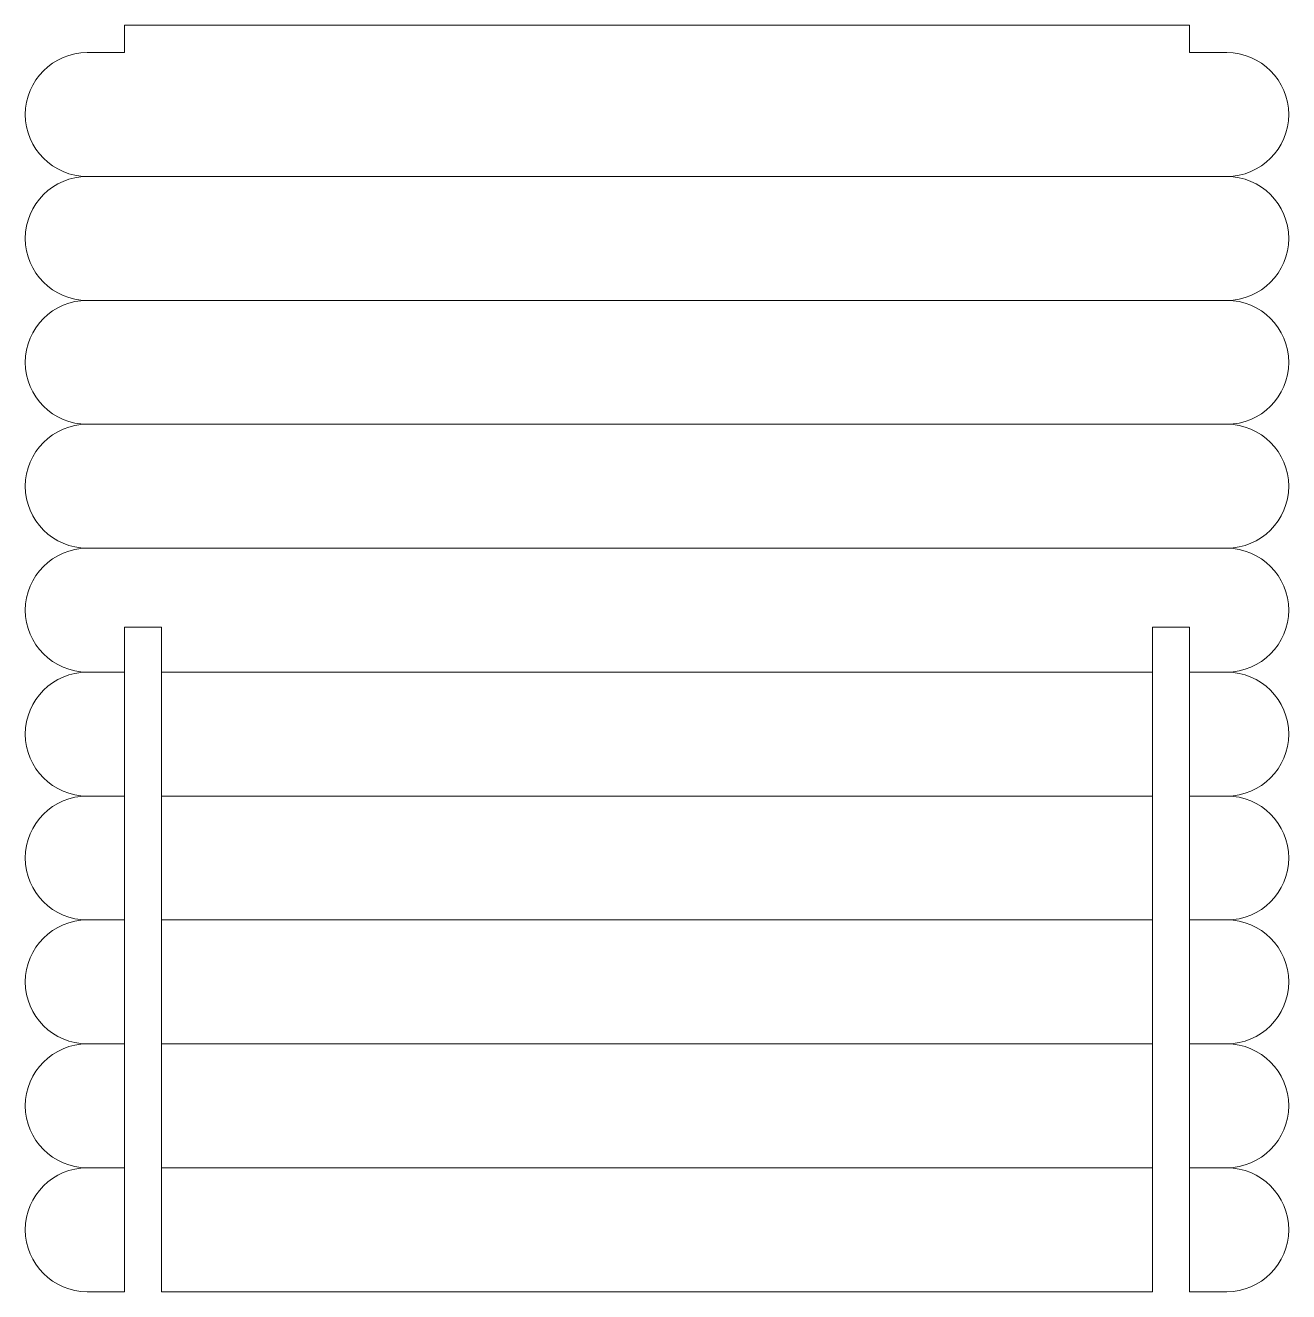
# Model space of a CAD drawing. Header units: millimetres. Extents: x 152 to 711, y -359 to 72.
# Drawn here: x 154 to 256, y -181.4 to -79.2 of the extents above; entities that cross this region are included whole.
import ezdxf

# ---------------------------------------------------------------- set-up
doc = ezdxf.new("R2010")
doc.units = ezdxf.units.MM
doc.header["$MEASUREMENT"] = 0
doc.layers.add('layer 1', color=7, linetype='Continuous')

msp = doc.modelspace()

# ---------------------------------------------------------------- linework, layer by layer
at = {"layer": 'layer 1', "color": 250, "lineweight": 9}
msp.add_open_spline([(245.0142, -181.4156), (245.0142, -181.4156), (242.4325, -181.4156), (242.4325, -181.4156), (242.4325, -181.4156), (242.4325, -181.4156), (167.5994, -181.4156), (167.5994, -181.4156), (167.5994, -181.4156), (167.5994, -181.4156), (165.0177, -181.4156), (165.0177, -181.4156), (165.0177, -181.4156), (165.0177, -181.4156), (165.0176, -127.7757), (165.0176, -127.7757), (165.0176, -127.7757), (165.0176, -127.7757), (162.0172, -127.7753), (162.0172, -127.7753), (162.0172, -127.7753), (162.0172, -127.7753), (162.0173, -181.4156), (162.0173, -181.4156), (162.0173, -181.4156), (162.0173, -181.4156), (159.0173, -181.4156), (159.0173, -181.4156), (159.0173, -181.4156), (156.2636, -181.4156), (154.0173, -179.1695), (154.0173, -176.4156), (154.0173, -176.4156), (154.0173, -173.6617), (156.2634, -171.4156), (159.0173, -171.4156), (159.0173, -171.4156), (156.2635, -171.4156), (154.0173, -169.1695), (154.0173, -166.4156), (154.0173, -166.4156), (154.0173, -163.6617), (156.2634, -161.4156), (159.0173, -161.4156), (159.0173, -161.4156), (156.2635, -161.4156), (154.0173, -159.1695), (154.0173, -156.4156), (154.0173, -156.4156), (154.0173, -153.6617), (156.2634, -151.4156), (159.0173, -151.4156), (159.0173, -151.4156), (156.2635, -151.4156), (154.0173, -149.1695), (154.0173, -146.4156), (154.0173, -146.4156), (154.0173, -143.6617), (156.2634, -141.4156), (159.0173, -141.4156), (159.0173, -141.4156), (156.2635, -141.4156), (154.0173, -139.1695), (154.0173, -136.4156), (154.0173, -136.4156), (154.0173, -133.6617), (156.2634, -131.4156), (159.0173, -131.4156), (159.0173, -131.4156), (156.2635, -131.4156), (154.0173, -129.1695), (154.0173, -126.4156), (154.0173, -126.4156), (154.0173, -123.6617), (156.2634, -121.4156), (159.0173, -121.4156), (159.0173, -121.4156), (156.2635, -121.4156), (154.0173, -119.1695), (154.0173, -116.4156), (154.0173, -116.4156), (154.0173, -113.6617), (156.2634, -111.4156), (159.0173, -111.4156), (159.0173, -111.4156), (156.2635, -111.4156), (154.0173, -109.1695), (154.0173, -106.4156), (154.0173, -106.4156), (154.0173, -103.6617), (156.2634, -101.4156), (159.0173, -101.4156), (159.0173, -101.4156), (156.2635, -101.4156), (154.0173, -99.1695), (154.0173, -96.4156), (154.0173, -96.4156), (154.0173, -93.6617), (156.2634, -91.4156), (159.0173, -91.4156), (159.0173, -91.4156), (156.2635, -91.4156), (154.0173, -89.1695), (154.0173, -86.4156), (154.0173, -86.4156), (154.0173, -83.6617), (156.2634, -81.4156), (159.0173, -81.4156), (159.0173, -81.4156), (159.0173, -81.4156), (162.0147, -81.4156), (162.0147, -81.4156), (162.0147, -81.4156), (162.0147, -81.4156), (162.0146, -79.217), (162.0146, -79.217), (162.0146, -79.217), (162.0146, -79.217), (248.0119, -79.217), (248.0119, -79.217), (248.0119, -79.217), (248.0119, -79.217), (248.0119, -81.4156), (248.0119, -81.4156), (248.0119, -81.4156), (248.0119, -81.4156), (251.0146, -81.4156), (251.0146, -81.4156), (251.0146, -81.4156), (253.7685, -81.4156), (256.0146, -83.6617), (256.0146, -86.4156), (256.0146, -86.4156), (256.0146, -89.1695), (253.7684, -91.4156), (251.0146, -91.4156), (251.0146, -91.4156), (253.7685, -91.4156), (256.0146, -93.6617), (256.0146, -96.4156), (256.0146, -96.4156), (256.0146, -99.1695), (253.7684, -101.4156), (251.0146, -101.4156), (251.0146, -101.4156), (253.7685, -101.4156), (256.0146, -103.6617), (256.0146, -106.4156), (256.0146, -106.4156), (256.0146, -109.1695), (253.7684, -111.4156), (251.0146, -111.4156), (251.0146, -111.4156), (253.7685, -111.4156), (256.0146, -113.6617), (256.0146, -116.4156), (256.0146, -116.4156), (256.0146, -119.1695), (253.7684, -121.4156), (251.0146, -121.4156), (251.0146, -121.4156), (253.7685, -121.4156), (256.0146, -123.6617), (256.0146, -126.4156), (256.0146, -126.4156), (256.0146, -129.1695), (253.7684, -131.4156), (251.0146, -131.4156), (251.0146, -131.4156), (253.7685, -131.4156), (256.0146, -133.6617), (256.0146, -136.4156), (256.0146, -136.4156), (256.0146, -139.1695), (253.7684, -141.4156), (251.0146, -141.4156), (251.0146, -141.4156), (253.7685, -141.4156), (256.0146, -143.6617), (256.0146, -146.4156), (256.0146, -146.4156), (256.0146, -149.1695), (253.7684, -151.4156), (251.0146, -151.4156), (251.0146, -151.4156), (253.7685, -151.4156), (256.0146, -153.6617), (256.0146, -156.4156), (256.0146, -156.4156), (256.0146, -159.1695), (253.7684, -161.4156), (251.0146, -161.4156), (251.0146, -161.4156), (253.7685, -161.4156), (256.0146, -163.6617), (256.0146, -166.4156), (256.0146, -166.4156), (256.0146, -169.1695), (253.7684, -171.4156), (251.0146, -171.4156), (251.0146, -171.4156), (253.7685, -171.4156), (256.0146, -173.6617), (256.0146, -176.4156), (256.0146, -176.4156), (256.0146, -179.1695), (253.7684, -181.4156), (251.0146, -181.4156), (251.0146, -181.4156), (251.0146, -181.4156), (248.0146, -181.4156), (248.0146, -181.4156), (248.0146, -181.4156), (248.0146, -181.4156), (248.0145, -127.7754), (248.0145, -127.7754), (248.0145, -127.7754), (248.0145, -127.7754), (245.0141, -127.775), (245.0141, -127.775), (245.0141, -127.775), (245.0141, -127.775), (245.0142, -181.4156), (245.0142, -181.4156)], degree=3, knots=[0, 0, 0, 0, 0.01754386, 0.01754386, 0.01754386, 0.01754386, 0.03508772, 0.03508772, 0.03508772, 0.03508772, 0.05263158, 0.05263158, 0.05263158, 0.05263158, 0.07017544, 0.07017544, 0.07017544, 0.07017544, 0.0877193, 0.0877193, 0.0877193, 0.0877193, 0.10526316, 0.10526316, 0.10526316, 0.10526316, 0.12280702, 0.12280702, 0.12280702, 0.12280702, 0.14035088, 0.14035088, 0.14035088, 0.14035088, 0.15789474, 0.15789474, 0.15789474, 0.15789474, 0.1754386, 0.1754386, 0.1754386, 0.1754386, 0.19298246, 0.19298246, 0.19298246, 0.19298246, 0.21052632, 0.21052632, 0.21052632, 0.21052632, 0.22807018, 0.22807018, 0.22807018, 0.22807018, 0.24561404, 0.24561404, 0.24561404, 0.24561404, 0.26315789, 0.26315789, 0.26315789, 0.26315789, 0.28070175, 0.28070175, 0.28070175, 0.28070175, 0.29824561, 0.29824561, 0.29824561, 0.29824561, 0.31578947, 0.31578947, 0.31578947, 0.31578947, 0.33333333, 0.33333333, 0.33333333, 0.33333333, 0.35087719, 0.35087719, 0.35087719, 0.35087719, 0.36842105, 0.36842105, 0.36842105, 0.36842105, 0.38596491, 0.38596491, 0.38596491, 0.38596491, 0.40350877, 0.40350877, 0.40350877, 0.40350877, 0.42105263, 0.42105263, 0.42105263, 0.42105263, 0.43859649, 0.43859649, 0.43859649, 0.43859649, 0.45614035, 0.45614035, 0.45614035, 0.45614035, 0.47368421, 0.47368421, 0.47368421, 0.47368421, 0.49122807, 0.49122807, 0.49122807, 0.49122807, 0.50877193, 0.50877193, 0.50877193, 0.50877193, 0.52631579, 0.52631579, 0.52631579, 0.52631579, 0.54385965, 0.54385965, 0.54385965, 0.54385965, 0.56140351, 0.56140351, 0.56140351, 0.56140351, 0.57894737, 0.57894737, 0.57894737, 0.57894737, 0.59649123, 0.59649123, 0.59649123, 0.59649123, 0.61403509, 0.61403509, 0.61403509, 0.61403509, 0.63157895, 0.63157895, 0.63157895, 0.63157895, 0.64912281, 0.64912281, 0.64912281, 0.64912281, 0.66666667, 0.66666667, 0.66666667, 0.66666667, 0.68421053, 0.68421053, 0.68421053, 0.68421053, 0.70175439, 0.70175439, 0.70175439, 0.70175439, 0.71929825, 0.71929825, 0.71929825, 0.71929825, 0.73684211, 0.73684211, 0.73684211, 0.73684211, 0.75438596, 0.75438596, 0.75438596, 0.75438596, 0.77192982, 0.77192982, 0.77192982, 0.77192982, 0.78947368, 0.78947368, 0.78947368, 0.78947368, 0.80701754, 0.80701754, 0.80701754, 0.80701754, 0.8245614, 0.8245614, 0.8245614, 0.8245614, 0.84210526, 0.84210526, 0.84210526, 0.84210526, 0.85964912, 0.85964912, 0.85964912, 0.85964912, 0.87719298, 0.87719298, 0.87719298, 0.87719298, 0.89473684, 0.89473684, 0.89473684, 0.89473684, 0.9122807, 0.9122807, 0.9122807, 0.9122807, 0.92982456, 0.92982456, 0.92982456, 0.92982456, 0.94736842, 0.94736842, 0.94736842, 0.94736842, 0.96491228, 0.96491228, 0.96491228, 0.96491228, 1, 1, 1, 1], dxfattribs=at)
at = {"layer": 'layer 1', "color": 242, "lineweight": 20}
for points in [[(159.0173, -91.4156), (159.0173, -91.4156), (251.0146, -91.4156), (251.0146, -91.4156)], [(159.0173, -101.4156), (159.0173, -101.4156), (251.0146, -101.4156), (251.0146, -101.4156)], [(159.0173, -111.4156), (159.0173, -111.4156), (251.0146, -111.4156), (251.0146, -111.4156)], [(159.0173, -121.4156), (159.0173, -121.4156), (251.0146, -121.4156), (251.0146, -121.4156)], [(159.0173, -131.4156), (159.0173, -131.4156), (162.0172, -131.4156), (162.0172, -131.4156)], [(165.0176, -131.4156), (165.0176, -131.4156), (245.0141, -131.4156), (245.0141, -131.4156)], [(248.0145, -131.4156), (248.0145, -131.4156), (251.0146, -131.4156), (251.0146, -131.4156)], [(159.0173, -141.4156), (159.0173, -141.4156), (162.0172, -141.4156), (162.0172, -141.4156)], [(165.0176, -141.4156), (165.0176, -141.4156), (245.0141, -141.4156), (245.0141, -141.4156)], [(248.0145, -141.4156), (248.0145, -141.4156), (251.0146, -141.4156), (251.0146, -141.4156)], [(159.0173, -151.4156), (159.0173, -151.4156), (162.0172, -151.4156), (162.0172, -151.4156)], [(165.0176, -151.4156), (165.0176, -151.4156), (245.0141, -151.4156), (245.0141, -151.4156)], [(248.0145, -151.4156), (248.0145, -151.4156), (251.0146, -151.4156), (251.0146, -151.4156)], [(159.0173, -161.4156), (159.0173, -161.4156), (162.0173, -161.4156), (162.0173, -161.4156)], [(165.0177, -161.4156), (165.0177, -161.4156), (245.0142, -161.4156), (245.0142, -161.4156)], [(248.0146, -161.4156), (248.0146, -161.4156), (251.0146, -161.4156), (251.0146, -161.4156)], [(159.0173, -171.4156), (159.0173, -171.4156), (162.0173, -171.4156), (162.0173, -171.4156)], [(165.0177, -171.4156), (165.0177, -171.4156), (245.0142, -171.4156), (245.0142, -171.4156)], [(248.0146, -171.4156), (248.0146, -171.4156), (251.0146, -171.4156), (251.0146, -171.4156)]]:
    msp.add_open_spline(points, degree=3, dxfattribs=at)

doc.saveas('drawing.dxf')
